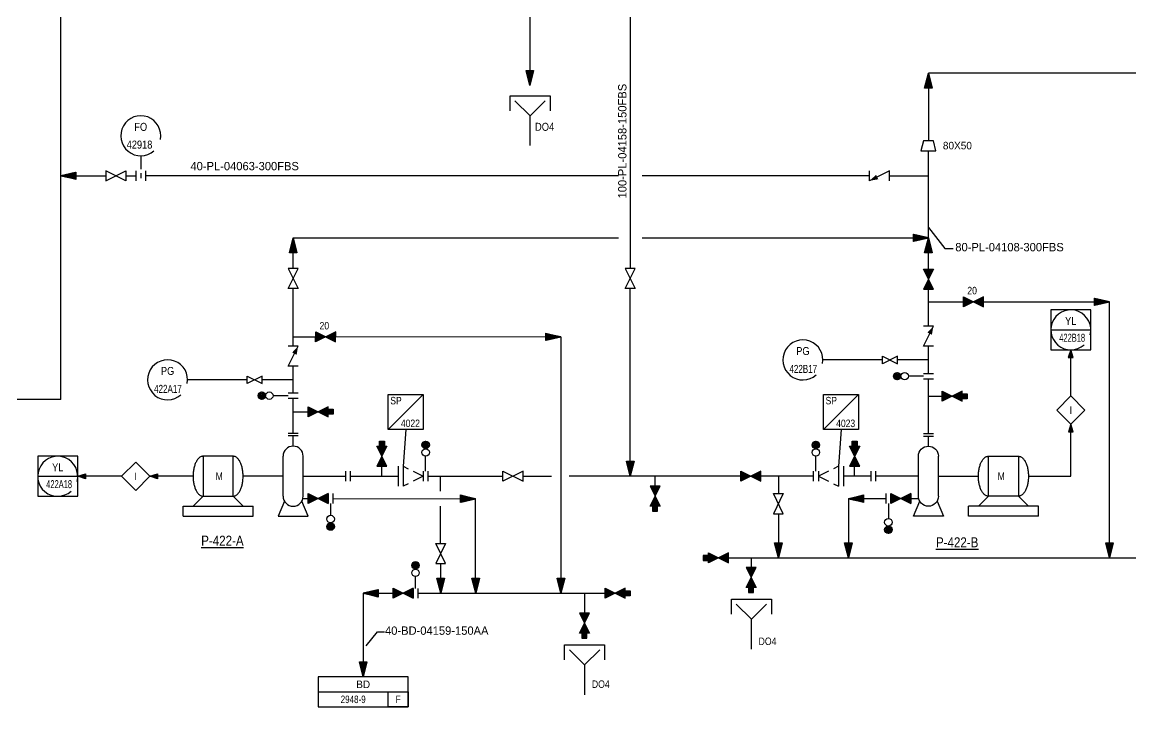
# Model space of a CAD drawing. Extents: x 31 to 826, y 98 to 532.
# Drawn here: x 300.1 to 632.6, y 98.5 to 303.8 of the extents above; entities that cross this region are included whole.
import ezdxf
from ezdxf.enums import TextEntityAlignment as Align

# ---------------------------------------------------------------- set-up
doc = ezdxf.new("R2010")
doc.units = 0
doc.header["$LTSCALE"] = 12
doc.header["$MEASUREMENT"] = 0
for name, color, linetype in [('ATEXT', 7, 'Continuous'), ('CODE', 1, 'Continuous'), ('ELECT1', 2, 'Continuous'), ('EQP', 3, 'Continuous'), ('FREE-TEXT', 1, 'Continuous'), ('GRA', 7, 'Continuous'), ('INS', 2, 'Continuous'), ('INSATT', 2, 'Continuous'), ('INSBUB', 2, 'Continuous'), ('INSTR', 2, 'Continuous'), ('LINENO', 2, 'Continuous'), ('MAJ', 4, 'Continuous'), ('MIN', 6, 'Continuous'), ('PIP', 1, 'Continuous'), ('TEMP', 3, 'Continuous'), ('TEXT', 7, 'Continuous')]:
    doc.layers.add(name, color=color, linetype=linetype)
doc.styles.add('AUDIT_D_030815140751-1', font='Dengl.ttf')
doc.styles.add('AUDIT_D_060301071700-1', font='Dengl.ttf', dxfattribs={"width": 0.75})
doc.styles.add('AUDIT_D_060309130809-72', font='Dengl.ttf')
doc.styles.add('FUNCT', font='Dengl.ttf', dxfattribs={"width": 0.85})
doc.styles.add('INS_TAG', font='Dengl.ttf')
doc.styles.add('LETTER', font='Dengl.ttf')
doc.styles.get("Standard").update_dxf_attribs({"font": 'Dengl.ttf'})
doc.styles.add('TXT', font='Dengl.ttf')
doc.styles.add('VAL_TAG', font='Dengl.ttf')
doc.linetypes.add('SOFTWARE', pattern='A,0.75,-0.053571,["O",Standard,S=0.1875,R=0,X=0,Y=-0.09375],-0.196429', length=1)
doc.dimstyles.new('JCO', dxfattribs={"dimtxt": 0.09375, "dimasz": 0.09375, "dimexe": 0.0625, "dimexo": 0.0625, "dimgap": 0.09375, "dimtad": 1, "dimtoh": 1, "dimdec": 4, "dimrnd": 0.0001, "dimzin": 3, "dimdsep": 46, "dimtxsty": 'Standard', "dimcen": -0.125, "dimdle": 0.0625, "dimclrd": 2, "dimclre": 2, "dimclrt": 4, "dimadec": 0, "dimazin": 0, "dimtfac": 1, "dimtdec": 4, "dimtix": 1, "dimtofl": 0, "dimtmove": 0, "dimatfit": 3, "dimfxl": 1, "dimtolj": 1, "dimtzin": 0, "dimarcsym": 0})

# ---------------------------------------------------------------- blocks, each defined once
blk = doc.blocks.new('D2')
at = {"color": 1, "linetype": 'Continuous'}
for p, q in [((-0.25, 0.063), (-0.25, 0.25)), ((-0.25, 0.25), (0.25, 0.25)), ((0.25, 0.25), (0.25, 0.063))]:
    blk.add_line(p, q, dxfattribs=at)
at = {"layer": 'PIP', "color": 1, "linetype": 'Continuous'}
blk.add_lwpolyline([(-0.188, 0.188), (-0.188, 0.188), (-0.188, 0.188), (0, 0), (0.188, 0.188)], dxfattribs=at)
at = {"layer": 'PIP', "color": 1, "linetype": 'Continuous', "const_width": 0.02}
blk.add_lwpolyline([(0, -0.375), (0, -0.375), (0, 0)], dxfattribs=at)
blk = doc.blocks.new('VALLGA')
for p, q in [((0.125, -0.062), (-0.125, 0.062)), ((-0.125, -0.062), (0.125, 0.062)), ((-0.125, 0.062), (-0.125, -0.062)), ((0.125, 0.062), (0.125, -0.062))]:
    blk.add_line(p, q)
at = {"layer": 'CODE', "style": 'VAL_TAG'}
blk.add_attdef('DISPLAY', text='', height=0.09, dxfattribs=at).set_placement((0, 0.09), align=Align.CENTER)
at = {"layer": 'CODE', "style": 'VAL_TAG', "flags": 1}
for tag, p in [('VALVE_SIZE', (0, -0.31)), ('VALVE_LINE', (0, -0.434)), ('VALVE_SPEC', (0, -0.559)), ('VALVE_FITT', (0, -0.684)), ('VALVE_DWG', (0, -0.809))]:
    blk.add_attdef(tag, text='', height=0.09, dxfattribs=at).set_placement(p, align=Align.CENTER)
at = {"layer": 'TEXT', "style": 'VAL_TAG'}
blk.add_attdef('VALVE_CODE', text='', height=0.09, dxfattribs=at).set_placement((0, -0.186), align=Align.CENTER)
blk = doc.blocks.new('A2')
at = {"layer": 'GRA', "color": 7, "linetype": 'Continuous'}
blk.add_lwpolyline([(0, 0), (-0.188, -0.047), (-0.188, 0.047), (0, 0), (-0.182, 0.04), (-0.182, -0.042), (0, 0), (-0.175, 0.034), (-0.175, -0.034), (0, 0), (-0.169, 0.028), (-0.169, -0.028), (0, 0), (-0.162, 0.022), (-0.162, -0.021), (0, 0), (-0.156, 0.016), (-0.156, -0.015), (0, 0), (-0.15, 0.011), (-0.15, -0.01), (0, 0), (-0.144, 0.006), (-0.144, -0.005), (0, 0), (-0.139, 0)], dxfattribs=at)
blk = doc.blocks.new('S7')
for points in [[(0, 0.0625), (0.03125, 0.046875)], [(0.0625, 0.03125), (0.125, 0), (0.0625, -0.03125)], [(0.03125, -0.046875), (0, -0.0625)]]:
    blk.add_lwpolyline(points)
blk = doc.blocks.new('VG1')
at = {"layer": 'PIP', "color": 1, "linetype": 'Continuous'}
blk.add_lwpolyline([(-0.125, -0.063), (-0.125, -0.063), (-0.125, 0.063), (0.125, -0.063), (0.125, 0.063), (-0.125, -0.063)], dxfattribs=at)
blk = doc.blocks.new('VC1')
at = {"layer": 'PIP'}
blk.add_lwpolyline([(-0.125, -0.062), (-0.125, 0.062), (0.125, -0.062), (0.125, 0.062)], dxfattribs=at)
blk.add_lwpolyline([(0.125, -0.062, 0, 0.0625, 0), (0.031, -0.016, 0.0625, 0.0625, 0)], format="xyseb", dxfattribs=at)
at = {"layer": 'ATEXT'}
for tag, p in [('NPS_MAIN', (-0.015, 0.162)), ('TAG', (-0.016, -0.216))]:
    blk.add_attdef(tag, text='', height=0.0938, dxfattribs=at).set_placement(p, align=Align.CENTER)
at = {"layer": 'ATEXT', "flags": 1}
for tag, p in [('SPEC', (-0.016, -0.34)), ('LINE_NO', (-0.016, -0.464)), ('LDESC', (-0.016, -0.588)), ('FURN_CODE', (-0.016, -0.712)), ('PARENT_HND', (-0.016, -0.836)), ('PARENT_ID', (-0.016, -0.96)), ('WEIGHT', (-0.016, -1.084)), ('PAINT_AREA', (-0.016, -1.208)), ('ITEM', (-0.016, -1.332)), ('GTYPE', (-0.016, -1.456)), ('STYPE', (-0.016, -1.58)), ('USER1', (0.004, -2.494)), ('USER2', (0.004, -2.618)), ('USER3', (0.004, -2.742)), ('USER4', (0.004, -2.866)), ('USER5', (0.004, -2.99)), ('USER6', (0.004, -3.114))]:
    blk.add_attdef(tag, text='', height=0.0938, dxfattribs=at).set_placement(p, align=Align.CENTER)
for tag, p in [('ENT_HND', (-0.32, -1.72)), ('MATL_ID', (-0.294, -1.876)), ('FIRE_PROOF', (-0.388, -2.033)), ('PO_NUM', (-0.24, -2.189)), ('FLOW_SHT', (-0.33, -2.345))]:
    blk.add_attdef(tag, p, '', height=0.0938, dxfattribs=at)
blk = doc.blocks.new('VN1')
at = {"layer": 'PIP', "color": 1, "linetype": 'Continuous'}
for points in [[(-0.125, -0.063), (-0.125, -0.063), (0.125, 0.063), (0.125, -0.063), (-0.125, 0.063), (-0.125, -0.063)], [(-0.116, -0.051), (-0.116, 0.053), (-0.106, 0.048), (-0.106, -0.047), (-0.098, -0.043), (-0.098, 0.043), (-0.089, 0.039), (-0.089, -0.039), (-0.081, -0.035), (-0.081, 0.035), (-0.072, 0.032), (-0.071, -0.032), (-0.064, -0.028), (-0.064, 0.028), (-0.056, 0.024), (-0.056, -0.023), (-0.048, -0.019), (-0.048, 0.02), (-0.04, 0.016), (-0.04, -0.016), (-0.033, -0.012), (-0.033, 0.012), (-0.024, 0.008), (-0.024, -0.008), (-0.018, -0.005), (-0.018, 0.006), (-0.012, 0.003), (-0.012, -0.002), (-0.006, 0)], [(0.116, -0.051), (0.116, 0.053), (0.106, 0.048), (0.106, -0.047), (0.098, -0.043), (0.098, 0.043), (0.089, 0.039), (0.089, -0.039), (0.081, -0.035), (0.081, 0.035), (0.072, 0.032), (0.071, -0.032), (0.064, -0.028), (0.064, 0.028), (0.056, 0.024), (0.056, -0.023), (0.048, -0.019), (0.048, 0.02), (0.04, 0.016), (0.04, -0.016), (0.033, -0.012), (0.033, 0.012), (0.024, 0.008), (0.024, -0.008), (0.018, -0.005), (0.018, 0.006), (0.012, 0.003), (0.012, -0.002), (0.006, 0)]]:
    blk.add_lwpolyline(points, dxfattribs=at)
blk = doc.blocks.new('VCH2')
at = {"layer": 'PIP'}
for p, q in [((0.093, 0.047), (-0.094, -0.048)), ((-0.094, -0.048), (-0.094, 0.046)), ((-0.094, 0.046), (0.093, -0.048)), ((0.093, -0.048), (0.093, 0.047))]:
    blk.add_line(p, q, dxfattribs=at)
at = {"layer": 'ATEXT'}
for tag, p in [('NPS_MAIN', (-0.015, 0.072)), ('TAG', (-0.016, -0.216))]:
    blk.add_attdef(tag, text='', height=0.0938, dxfattribs=at).set_placement(p, align=Align.CENTER)
at = {"layer": 'ATEXT', "flags": 1}
for tag, p in [('SPEC', (-0.016, -0.34)), ('LINE_NO', (-0.016, -0.464)), ('LDESC', (-0.016, -0.588)), ('FURN_CODE', (-0.016, -0.712)), ('PARENT_HND', (-0.016, -0.836)), ('PARENT_ID', (-0.016, -0.96)), ('WEIGHT', (-0.016, -1.084)), ('PAINT_AREA', (-0.016, -1.208)), ('ITEM', (-0.016, -1.332)), ('GTYPE', (-0.016, -1.456)), ('STYPE', (-0.016, -1.58)), ('USER1', (0.004, -2.494)), ('USER2', (0.004, -2.618)), ('USER3', (0.004, -2.742)), ('USER4', (0.004, -2.866)), ('USER5', (0.004, -2.99)), ('USER6', (0.004, -3.114))]:
    blk.add_attdef(tag, text='', height=0.0938, dxfattribs=at).set_placement(p, align=Align.CENTER)
for tag, p in [('ENT_HND', (-0.32, -1.72)), ('MATL_ID', (-0.294, -1.876)), ('FIRE_PROOF', (-0.388, -2.033)), ('PO_NUM', (-0.24, -2.189)), ('FLOW_SHT', (-0.33, -2.345))]:
    blk.add_attdef(tag, p, '', height=0.0938, dxfattribs=at)
blk = doc.blocks.new('fsm003')
at = {"layer": 'PIP'}
for p, q in [((0, 0.062), (0, -0.062)), ((0.062, -0.062), (0.062, 0.062))]:
    blk.add_line(p, q, dxfattribs=at)
at = {"layer": 'PIP', "const_width": 0.0469}
blk.add_lwpolyline([(0.008, 0.35, 1), (0.055, 0.35, 1)], format="xyb", close=True, dxfattribs=at)
at = {"layer": 'PIP'}
blk.add_lwpolyline([(0.031, 0.062), (0.031, 0.209)], dxfattribs=at)
for centre in [(0.031, 0.35), (0.031, 0.256)]:
    blk.add_circle(centre, 0.0469, dxfattribs=at)
blk = doc.blocks.new('PIP2')
at = {"layer": 'ATEXT', "color": 7, "linetype": 'Continuous'}
for p, q in [((-0.063, 0), (-0.063, 0)), ((0.063, 0), (0.063, 0))]:
    blk.add_line(p, q, dxfattribs=at)
at = {"layer": 'PIP', "color": 1, "linetype": 'Continuous'}
blk.add_lwpolyline([(0.063, -0.063), (0.063, -0.063), (-0.063, -0.094), (-0.063, 0.094), (0.063, 0.063), (0.063, -0.063)], dxfattribs=at)
blk = doc.blocks.new('plug')
for p, q in [((0, 0.03125), (0.0625, 0.03125)), ((0, -0.03125), (0, 0.03125)), ((0.0625, 0.03125), (0.0625, -0.03125)), ((0.0625, -0.03125), (0, -0.03125))]:
    blk.add_line(p, q)
at = {"const_width": 0.0625}
blk.add_lwpolyline([(0.03125, -0.03125), (0.03125, 0.03125)], dxfattribs=at)
blk = doc.blocks.new('INTERLOC')
blk.add_lwpolyline([(0.181, 0.005), (0.004, 0.182), (-0.172, 0.005), (0.005, -0.172)], close=True)
at = {"style": 'TXT'}
blk.add_text('I', height=0.0938, dxfattribs=at).set_placement((0.004, 0.005), align=Align.MIDDLE_CENTER)
blk = doc.blocks.new('VN1A')
at = {"layer": 'PIP', "color": 1, "linetype": 'Continuous'}
for points in [[(0.065, -0.124), (0.065, -0.124), (-0.06, 0.126), (0.065, 0.126), (-0.06, -0.124), (0.065, -0.124)], [(0.054, 0.117), (-0.051, 0.117), (-0.046, 0.107), (0.049, 0.107), (0.046, 0.099), (-0.041, 0.099), (-0.037, 0.089), (0.042, 0.089), (0.038, 0.081), (-0.033, 0.081), (-0.029, 0.072), (0.034, 0.072), (0.03, 0.064), (-0.025, 0.064), (-0.022, 0.056), (0.026, 0.056), (0.022, 0.049), (-0.018, 0.049), (-0.014, 0.041), (0.018, 0.041), (0.014, 0.034), (-0.01, 0.034), (-0.006, 0.025), (0.01, 0.025), (0.008, 0.019), (-0.003, 0.019), (0, 0.012), (0.005, 0.012), (0.002, 0.007)], [(0.054, -0.115), (-0.051, -0.115), (-0.046, -0.105), (0.049, -0.105), (0.046, -0.097), (-0.041, -0.097), (-0.037, -0.088), (0.042, -0.088), (0.038, -0.08), (-0.033, -0.08), (-0.029, -0.071), (0.034, -0.071), (0.03, -0.063), (-0.025, -0.063), (-0.022, -0.055), (0.026, -0.055), (0.022, -0.047), (-0.018, -0.047), (-0.014, -0.04), (0.018, -0.04), (0.014, -0.032), (-0.01, -0.032), (-0.006, -0.024), (0.01, -0.024), (0.008, -0.017), (-0.003, -0.017), (0, -0.011), (0.005, -0.011), (0.002, -0.005)]]:
    blk.add_lwpolyline(points, dxfattribs=at)
blk = doc.blocks.new('mis057')
blk.add_lwpolyline([(0, 0.188), (0, -0.188), (1.125, -0.188), (1.125, 0.188), (0, 0.188), (0, 0), (1.125, 0), (1.125, -0.188), (0.875, -0.188), (0.875, 0)])
at = {"style": 'LETTER'}
blk.add_attdef('1', (0.518, 0.046), '', height=0.0938, dxfattribs=at)
at = {"style": 'LETTER', "width": 0.8}
for tag, p in [('2', (0.031, -0.142)), ('3', (0.956, -0.143))]:
    blk.add_attdef(tag, p, '', height=0.0938, dxfattribs=at)
blk = doc.blocks.new('SPEC_ITEM2')
for p, q in [((-0.196, -0.198), (0.242, 0.239)), ((-0.196, -0.198), (-0.196, 0.239)), ((-0.196, 0.239), (0.242, 0.239)), ((0.242, 0.239), (0.242, -0.198)), ((0.242, -0.198), (-0.196, -0.198))]:
    blk.add_line(p, q)
at = {"style": 'FUNCT', "width": 0.85}
for tag, p in [('SP', (-0.098, 0.162)), ('NO', (0.012, -0.127))]:
    blk.add_attdef(tag, text='', height=0.0938, dxfattribs=at).set_placement(p, align=Align.MIDDLE)
blk = doc.blocks.new('AA3')
at = {"layer": 'GRA', "color": 7, "linetype": 'Continuous'}
blk.add_lwpolyline([(0, 0), (0.094, 0.031), (0.094, -0.031), (0, 0), (0.088, 0.02), (0.088, -0.02), (0, 0), (0.082, 0.012), (0.082, -0.012), (0, 0), (0.076, 0.006), (0.076, -0.006), (0, 0), (0.072, 0)], dxfattribs=at)
blk = doc.blocks.new('INS01B')
at = {"layer": 'INSBUB'}
blk.add_arc((0, 0), 0.25, 349.1931, 311.4096, dxfattribs=at)
at = {"layer": 'INSATT', "style": 'INS_TAG', "flags": 1}
blk.add_attdef('INS_HOST', text='', height=0.1, dxfattribs=at).set_placement((0, 0.269), align=Align.CENTER)
at = {"layer": 'INSATT', "style": 'INS_TAG', "width": 0.8649}
blk.add_attdef('INS_SERVICE', text='', height=0.1, dxfattribs=at).set_placement((0, 0.061), align=Align.CENTER)
blk.add_attdef('INS_NUM', (-0.168, -0.163), '', height=0.1, dxfattribs=at)
blk = doc.blocks.new('INS07_new')
blk.add_lwpolyline([(-0.25, 0.25), (-0.25, -0.25), (0.25, -0.25), (0.25, 0.25)], close=True)
blk.add_lwpolyline([(-0.25, 0), (0.25, 0)])
blk.add_arc((0, 0), 0.25, 345.0872, 311.8048)
at = {"style": 'INS_TAG', "flags": 1}
blk.add_attdef('INS_HOST', text='', height=0.1, dxfattribs=at).set_placement((0, 0.269), align=Align.CENTER)
at = {"style": 'INS_TAG', "width": 0.8649}
for tag, p in [('INS_SERVICE', (0, 0.061)), ('INS_NUM', (0, -0.162))]:
    blk.add_attdef(tag, text='', height=0.1, dxfattribs=at).set_placement(p, align=Align.CENTER)
blk = doc.blocks.new('HV1')
at = {"layer": 'EQP', "color": 3, "linetype": 'Continuous'}
blk.add_lwpolyline([(0, 0), (0.026, 0.001), (0.052, 0.003), (0.078, 0.006), (0.104, 0.011), (0.129, 0.017), (0.155, 0.024), (0.179, 0.033), (0.203, 0.043), (0.227, 0.054), (0.25, 0.067), (0.272, 0.081), (0.294, 0.095), (0.315, 0.111), (0.335, 0.128), (0.354, 0.146), (0.372, 0.165), (0.389, 0.185), (0.405, 0.206), (0.419, 0.228), (0.433, 0.25), (0.446, 0.273), (0.457, 0.297), (0.467, 0.321), (0.476, 0.345), (0.483, 0.371), (0.489, 0.396), (0.494, 0.422), (0.497, 0.448), (0.499, 0.474), (0.5, 0.5), (0.499, 0.526), (0.497, 0.552), (0.494, 0.578), (0.489, 0.604), (0.483, 0.629), (0.476, 0.655), (0.467, 0.679), (0.457, 0.703), (0.446, 0.727), (0.433, 0.75), (0.419, 0.772), (0.405, 0.794), (0.389, 0.815), (0.372, 0.835), (0.354, 0.854), (0.335, 0.872), (0.315, 0.889), (0.294, 0.905), (0.272, 0.919), (0.25, 0.933), (0.227, 0.946), (0.203, 0.957), (0.179, 0.967), (0.155, 0.976), (0.129, 0.983), (0.104, 0.989), (0.078, 0.994), (0.052, 0.997), (0.026, 0.999), (0, 1)], dxfattribs=at)

msp = doc.modelspace()

# ---------------------------------------------------------------- linework, layer by layer
at = {"layer": 'ELECT1', "linetype": 'SOFTWARE'}
for p, q in [((614.62, 191.68), (614.62, 205.52)), ((614.64, 167.62), (614.64, 183.19)), ((329.92, 167.61), (316.78, 167.61)), ((351.36, 167.62), (338.41, 167.62)), ((601.94, 167.62), (614.64, 167.62))]:
    msp.add_line(p, q, dxfattribs=at)
at = {"layer": 'EQP'}
for p, q in [((382.88, 180.46), (379.88, 180.46)), ((570.42, 180.39), (573.42, 180.39)), ((384.32, 160.93), (385.88, 160.93)), ((385.88, 162.43), (385.88, 159.43)), ((566.67, 162.43), (566.67, 159.43)), ((566.67, 160.93), (568.92, 160.93))]:
    msp.add_line(p, q, dxfattribs=at)
at = {"layer": 'EQP', "color": 3, "linetype": 'Continuous'}
for p, q in [((354.38, 173.62), (354.38, 161.62)), ((363.38, 173.62), (354.38, 173.62)), ((363.38, 161.62), (363.38, 173.62)), ((589.92, 161.62), (589.92, 173.62)), ((589.92, 173.62), (598.92, 173.62)), ((598.92, 173.62), (598.92, 161.62)), ((378.38, 167.62), (366.38, 167.62)), ((574.92, 167.62), (586.92, 167.62)), ((354.38, 161.62), (351.38, 158.62)), ((354.38, 161.62), (363.38, 161.62)), ((366.38, 158.62), (363.38, 161.62)), ((378.76, 160.15), (376.88, 155.62)), ((385.88, 155.62), (383.99, 160.15)), ((567.42, 155.62), (569.31, 160.15)), ((574.54, 160.15), (576.42, 155.62)), ((586.92, 158.62), (589.92, 161.62)), ((598.92, 161.62), (589.92, 161.62)), ((598.92, 161.62), (601.92, 158.62)), ((348.38, 158.62), (369.38, 158.62)), ((348.38, 155.62), (348.38, 158.62)), ((369.38, 155.62), (369.38, 158.62)), ((604.92, 158.62), (583.92, 158.62)), ((583.92, 155.62), (583.92, 158.62)), ((604.92, 155.62), (604.92, 158.62)), ((348.38, 155.62), (369.38, 155.62)), ((376.88, 155.62), (385.88, 155.62)), ((576.42, 155.62), (567.42, 155.62)), ((604.92, 155.62), (583.92, 155.62))]:
    msp.add_line(p, q, dxfattribs=at)
at = {"layer": 'EQP'}
for points in [[(382.88, 179.71), (379.88, 179.71)], [(570.42, 179.64), (573.42, 179.64)]]:
    msp.add_lwpolyline(points, dxfattribs=at)
at = {"layer": 'EQP', "color": 3, "linetype": 'Continuous'}
for points in [[(384.38, 173.62, 1), (378.38, 173.62, 1)], [(568.92, 173.62, -1), (574.92, 173.62, -1)], [(378.38, 161.62, 1), (384.38, 161.62, 1)], [(574.92, 161.62, -1), (568.92, 161.62, -1)]]:
    msp.add_lwpolyline(points, format="xyb", dxfattribs=at)
for points in [[(378.38, 161.62), (378.38, 173.62)], [(384.38, 161.61), (384.38, 173.62)], [(568.92, 161.61), (568.92, 173.62)], [(574.92, 161.62), (574.92, 173.62)]]:
    msp.add_lwpolyline(points, dxfattribs=at)
at = {"layer": 'INS', "color": 2, "linetype": 'Continuous'}
msp.add_line((335.68, 263.72), (335.68, 259.72), dxfattribs=at)
at = {"layer": 'INS'}
for p, q in [((334.18, 259.22), (334.18, 256.22)), ((335.68, 258.47), (335.68, 256.97)), ((337.18, 256.22), (337.18, 259.22)), ((558.18, 202.5), (540.28, 202.5)), ((367.63, 196.53), (349.73, 196.53))]:
    msp.add_line(p, q, dxfattribs=at)
at = {"layer": 'MAJ', "color": 6, "linetype": 'Continuous'}
msp.add_line((311.68, 190.59), (311.68, 387.46), dxfattribs=at)
at = {"layer": 'MIN', "color": 6, "linetype": 'Continuous'}
for p, q in [((482.5, 315.46), (482.5, 303.46)), ((787.12, 288.46), (571.92, 288.46)), ((571.92, 288.46), (571.92, 268.22)), ((311.68, 257.72), (325.18, 257.72)), ((331.18, 257.72), (334.18, 257.72)), ((408, 167.62), (408, 170.62)), ((549.8, 167.62), (549.8, 170.62)), ((489.94, 164.62), (489.94, 167.62))]:
    msp.add_line(p, q, dxfattribs=at)
at = {"layer": 'MIN'}
for p, q in [((452.37, 311.35), (452.37, 284.8)), ((482.5, 303.46), (482.5, 229.87)), ((571.92, 229.68), (571.92, 265.22)), ((479, 257.72), (337.18, 257.72)), ((554.3, 257.72), (486.06, 257.72)), ((560.3, 257.72), (571.92, 257.72)), ((381.38, 229.87), (381.38, 239.13)), ((381.38, 239.13), (479, 239.13)), ((486.06, 239.13), (571.92, 239.13)), ((381.38, 206.62), (381.38, 223.87)), ((482.5, 167.62), (482.5, 223.87)), ((571.92, 212.62), (571.92, 223.68)), ((571.92, 219.93), (582.42, 219.93)), ((588.42, 219.92), (626.25, 219.93)), ((626.25, 143.11), (626.25, 219.93)), ((394.14, 209.51), (461.69, 209.41)), ((381.38, 209.41), (388.14, 209.41)), ((461.69, 209.41), (461.69, 132.51)), ((571.92, 198.37), (571.92, 206.62)), ((381.38, 192.52), (381.38, 200.62)), ((571.92, 202.5), (562.69, 202.5)), ((381.38, 196.53), (372.15, 196.53)), ((571.92, 180.39), (571.92, 196.87)), ((311.68, 190.59), (216.8, 190.59)), ((381.38, 180.46), (381.38, 191.02)), ((571.92, 191.62), (576.04, 191.62)), ((381.38, 186.95), (385.88, 186.95)), ((381.38, 176.62), (381.38, 179.71)), ((571.92, 176.62), (571.92, 179.64)), ((384.38, 167.62), (397.13, 167.62)), ((398.63, 167.62), (412.88, 167.62)), ((421.88, 167.62), (444.33, 167.62)), ((425.63, 163.12), (425.63, 167.62)), ((432.38, 167.62), (444.33, 167.62)), ((450.33, 167.62), (458.9, 167.62)), ((515.67, 167.62), (464.2, 167.62)), ((537.42, 167.62), (521.67, 167.62)), ((526.92, 167.62), (526.92, 162.37)), ((554.67, 167.62), (546.42, 167.62)), ((568.92, 167.62), (556.17, 167.62)), ((393.38, 160.92), (436.13, 160.87)), ((436.13, 132.51), (436.13, 160.87)), ((547.92, 160.87), (547.92, 143.11)), ((559.17, 160.87), (547.92, 160.87)), ((425.63, 147.41), (425.63, 158.62)), ((526.92, 156.39), (526.92, 143.11)), ((511.91, 143.11), (649.46, 143.11)), ((518.75, 143.11), (518.75, 140.22)), ((425.64, 132.51), (425.64, 141.41)), ((402.39, 132.51), (411.35, 132.51)), ((402.39, 132.51), (402.39, 107.46)), ((418.85, 132.53), (475.15, 132.53)), ((468.75, 132.51), (468.75, 126.51))]:
    msp.add_line(p, q, dxfattribs=at)
at = {"layer": 'PIP'}
for p, q in [((561.42, 197.62), (562.55, 198.75)), ((562.55, 196.5), (561.42, 197.62)), ((561.8, 197.62), (562.55, 198.37)), ((562.55, 196.87), (561.8, 197.62)), ((562.17, 197.62), (562.55, 198)), ((562.55, 197.25), (562.17, 197.62)), ((562.55, 198.75), (563.67, 197.62)), ((562.55, 198.37), (563.3, 197.62)), ((562.55, 198), (562.92, 197.62)), ((563.67, 197.62), (562.55, 196.5)), ((563.3, 197.62), (562.55, 196.87)), ((562.92, 197.62), (562.55, 197.25)), ((562.55, 196.87), (562.55, 197.25)), ((562.55, 196.5), (562.55, 196.87)), ((370.87, 191.77), (372, 192.89)), ((372, 192.89), (373.12, 191.77)), ((372, 190.64), (370.87, 191.77)), ((371.25, 191.77), (372, 192.52)), ((372, 191.02), (371.25, 191.77)), ((371.62, 191.77), (372, 192.14)), ((372, 191.39), (371.62, 191.77)), ((372, 192.52), (372.75, 191.77)), ((372, 192.14), (372.37, 191.77)), ((373.12, 191.77), (372, 190.64)), ((372.75, 191.77), (372, 191.02)), ((372.37, 191.77), (372, 191.39)), ((372, 191.02), (372, 191.39)), ((372, 190.64), (372, 191.02)), ((420, 177), (421.13, 178.13)), ((421.13, 175.88), (420, 177)), ((420, 177), (420.38, 177)), ((420.38, 177), (421.13, 177.75)), ((421.13, 176.25), (420.38, 177)), ((420.38, 177), (420.75, 177)), ((420.75, 177), (421.13, 177.38)), ((421.13, 176.63), (420.75, 177)), ((421.13, 178.13), (422.25, 177)), ((421.13, 177.75), (421.88, 177)), ((421.13, 177.38), (421.5, 177)), ((422.25, 177), (421.13, 175.88)), ((421.88, 177), (421.13, 176.25)), ((421.5, 177), (421.13, 176.63)), ((538.17, 178.13), (537.05, 177)), ((537.05, 177), (538.17, 175.88)), ((538.17, 177.75), (537.42, 177)), ((537.42, 177), (538.17, 176.25)), ((538.17, 177.38), (537.8, 177)), ((537.8, 177), (538.17, 176.63)), ((539.3, 177), (538.17, 178.13)), ((538.92, 177), (538.17, 177.75)), ((538.55, 177), (538.17, 177.38)), ((538.17, 175.88), (539.3, 177)), ((538.17, 176.25), (538.92, 177)), ((538.17, 176.63), (538.55, 177)), ((538.92, 177), (538.55, 177)), ((539.3, 177), (538.92, 177)), ((412.88, 170.62), (412.88, 164.62)), ((546.42, 170.62), (546.42, 164.62)), ((397.13, 169.13), (397.13, 166.12)), ((398.63, 166.12), (398.63, 169.13)), ((554.67, 169.13), (554.67, 166.12)), ((556.17, 166.12), (556.17, 169.13)), ((558.8, 151.56), (559.92, 152.69)), ((559.92, 150.44), (558.8, 151.56)), ((559.17, 151.56), (559.92, 152.31)), ((559.92, 150.81), (559.17, 151.56)), ((559.55, 151.56), (559.92, 151.94)), ((559.92, 151.19), (559.55, 151.56)), ((559.92, 152.69), (561.05, 151.56)), ((559.92, 152.31), (560.67, 151.56)), ((559.92, 151.94), (560.3, 151.56)), ((561.05, 151.56), (559.92, 150.44)), ((560.67, 151.56), (559.92, 150.81)), ((560.3, 151.56), (559.92, 151.19)), ((560.67, 151.56), (560.3, 151.56)), ((561.05, 151.56), (560.67, 151.56))]:
    msp.add_line(p, q, dxfattribs=at)
for points in [[(563.67, 197.62), (561.42, 197.62)], [(570.42, 197.62), (565.92, 197.62)], [(573.43, 198.37), (570.42, 198.37)], [(570.42, 196.87), (573.43, 196.87)], [(373.12, 191.77), (370.87, 191.77)], [(379.87, 191.77), (375.37, 191.77)], [(382.88, 192.52), (379.87, 192.52)], [(379.87, 191.02), (382.88, 191.02)], [(421.13, 175.88), (421.13, 178.13)], [(538.17, 175.88), (538.17, 178.13)], [(421.13, 169.13), (421.13, 173.63)], [(538.17, 169.13), (538.17, 173.63)], [(420.38, 169.13), (420.38, 166.12)], [(421.88, 166.12), (421.88, 169.13)], [(537.42, 166.12), (537.42, 169.13)], [(538.92, 169.13), (538.92, 166.12)], [(559.17, 162.44), (559.17, 159.44)], [(560.67, 159.44), (560.67, 162.44)], [(559.92, 159.44), (559.92, 154.94)], [(559.92, 152.69), (559.92, 150.44)]]:
    msp.add_lwpolyline(points, dxfattribs=at)
for centre in [(562.55, 197.62), (564.8, 197.62), (372, 191.77), (374.25, 191.77), (421.13, 177), (538.17, 177), (421.13, 174.75), (538.17, 174.75), (559.92, 153.81), (559.92, 151.56)]:
    msp.add_circle(centre, 1.12, dxfattribs=at)
at = {"layer": 'TEMP'}
for p, q in [((414.38, 170.62), (414.38, 164.62)), ((544.92, 170.62), (544.92, 164.62))]:
    msp.add_line(p, q, dxfattribs=at)
at = {"layer": 'TEXT'}
for p, q in [((415.16, 181.64), (414.38, 170.62)), ((545.71, 181.64), (544.92, 170.62))]:
    msp.add_line(p, q, dxfattribs=at)

# ---------------------------------------------------------------- block references
at = {"color": 7, "linetype": 'Continuous', "zscale": 24}
for name, p, xscale, yscale, rotation in [('A2', (452.37, 284.8), -23.9998928832, -23.9998928832, 90), ('A2', (571.92, 288.46), 23.99989288320001, 23.99989288320001, 89.99999713521694), ('A2', (381.38, 239.13), 23.99989288320002, 23.99989288320002, 89.99999713521694), ('A2', (571.92, 239.13), 23.99989288320002, 23.99989288320002, 89.99999713521694), ('VN1A', (585.41, 219.87), -23.9998928832, 23.9998928832, 269.91540723391), ('VN1A', (391.12, 209.35), -23.9998928832, 23.9998928832, 269.91540723391), ('VN1A', (579.02, 191.56), -23.9998928832, 23.9998928832, 269.91540723391), ('VN1A', (388.86, 186.89), -23.9998928832, 23.9998928832, 269.91540723391), ('VN1', (408, 173.62), 23.9998928832, 23.9998928832, 89.99999713521694), ('VN1', (549.8, 173.62), 23.9998928832, 23.9998928832, 89.99999713521694), ('VN1A', (518.66, 167.56), -23.9998928832, 23.9998928832, 269.91540723391), ('VN1A', (388.86, 160.87), -23.9998928832, 23.9998928832, 269.91540723391), ('VN1A', (563.66, 160.88), -23.9998928832, 23.9998928832, 269.91540723391), ('VN1A', (508.9, 143.06), -23.9998928832, 23.9998928832, 269.91540723391), ('VN1A', (414.33, 132.47), -23.9998928832, 23.9998928832, 269.91540723391), ('VN1A', (477.95, 132.46), 23.9998928832, 23.9998928832, 90.08459276609003)]:
    msp.add_blockref(name, p, dxfattribs=dict(at, xscale=xscale, yscale=yscale, rotation=rotation))
for name, p, xscale, yscale in [('D2', (452.43, 275.71), 23.9998928832, 23.9998928832), ('A2', (311.68, 257.72), -23.9998928832, -23.9998928832), ('HV1', (354.38, 173.62), -5.999973220799999, -11.9999464416), ('HV1', (363.38, 161.62), 5.999973220799999, 11.9999464416), ('HV1', (589.92, 161.62), -5.999973220799999, 11.9999464416), ('HV1', (598.92, 173.62), 5.999973220799999, -11.9999464416), ('VN1A', (489.99, 161.6), -23.9998928832, 23.9998928832), ('VN1A', (518.81, 137.2), -23.9998928832, 23.9998928832), ('A2', (402.39, 132.51), -23.9998928832, -23.9998928832), ('D2', (518.82, 124.74), 23.9998928832, 23.9998928832), ('VN1A', (468.81, 123.49), -23.9998928832, 23.9998928832), ('D2', (468.82, 111.03), 23.9998928832, 23.9998928832)]:
    msp.add_blockref(name, p, dxfattribs=dict(at, xscale=xscale, yscale=yscale))
at = {"layer": 'FREE-TEXT', "color": 7, "linetype": 'Continuous'}
ref = msp.add_blockref('PIP2', (571.92, 266.72), dxfattribs=dict(at, xscale=-24, yscale=24, zscale=24, rotation=270))
ref.add_attrib('NPS_MAINXNPS_REDU', '80X50', dxfattribs={"layer": 'PIP', "height": 2.25, "style": 'AUDIT_D_060301071700-1'}).set_placement((580.62, 265.65), align=Align.CENTER)
at = {"layer": 'FREE-TEXT', "xscale": 24, "yscale": 24, "zscale": 24}
msp.add_blockref('VALLGA', (328.18, 257.72), dxfattribs=at)
at = {"layer": 'FREE-TEXT', "xscale": 24, "yscale": 24, "zscale": 24, "rotation": 90}
for p in [(526.92, 159.39), (425.63, 144.41)]:
    msp.add_blockref('VALLGA', p, dxfattribs=at)
at = {"layer": 'INS'}
ref = msp.add_blockref('INS01B', (335.68, 269.72), dxfattribs=dict(at, xscale=24, yscale=24, zscale=24))
ref.add_attrib('INS_SERVICE', 'FO', dxfattribs={"layer": 'INSATT', "height": 2.4, "style": 'INS_TAG', "width": 0.8649}).set_placement((335.68, 271.19), align=Align.CENTER)
ref.add_attrib('INS_NUM', '42918', (331.45, 265.87), dxfattribs={"layer": 'INSATT', "height": 2.4, "style": 'INS_TAG', "width": 0.8649})
ref = msp.add_blockref('INS07_new', (614.62, 211.52), dxfattribs=dict(at, xscale=24, yscale=24, zscale=24))
ref.add_attrib('INS_SERVICE', 'YL', dxfattribs={"layer": 'INSATT', "height": 2.4, "style": 'INS_TAG', "width": 0.8649}).set_placement((614.62, 212.99), align=Align.CENTER)
ref.add_attrib('INS_NUM', '422B18', dxfattribs={"layer": 'INSATT', "height": 2.4, "style": 'INS_TAG', "width": 0.7}).set_placement((615.04, 207.95), align=Align.CENTER)
ref = msp.add_blockref('INS01B', (534.28, 202.5), dxfattribs=dict(at, xscale=24, yscale=24, zscale=24))
ref.add_attrib('INS_SERVICE', 'PG', dxfattribs={"layer": 'INSATT', "height": 2.4, "style": 'INS_TAG', "width": 0.8649}).set_placement((534.28, 203.96), align=Align.CENTER)
ref.add_attrib('INS_NUM', '422B17', (530.24, 198.6), dxfattribs={"layer": 'INSATT', "height": 2.4, "width": 0.75})
ref = msp.add_blockref('INS01B', (343.73, 196.53), dxfattribs=dict(at, xscale=24, yscale=24, zscale=24))
ref.add_attrib('INS_SERVICE', 'PG', dxfattribs={"layer": 'INSATT', "height": 2.4, "style": 'INS_TAG', "width": 0.8649}).set_placement((343.73, 197.99), align=Align.CENTER)
ref.add_attrib('INS_NUM', '422A17', (339.69, 192.62), dxfattribs={"layer": 'INSATT', "height": 2.4, "width": 0.75})
ref = msp.add_blockref('INS07_new', (310.78, 167.61), dxfattribs=dict(at, xscale=24, yscale=24, zscale=24))
ref.add_attrib('INS_SERVICE', 'YL', dxfattribs={"layer": 'INSATT', "height": 2.4, "style": 'INS_TAG', "width": 0.8649}).set_placement((310.78, 169.07), align=Align.CENTER)
ref.add_attrib('INS_NUM', '422A18', dxfattribs={"layer": 'INSATT', "height": 2.4, "style": 'INS_TAG', "width": 0.7}).set_placement((311.2, 164.04), align=Align.CENTER)
at = {"layer": 'INSTR', "xscale": 24, "yscale": 24, "zscale": 24}
for p in [(614.53, 187.32), (334.06, 167.49)]:
    msp.add_blockref('INTERLOC', p, dxfattribs=at)
at = {"layer": 'MIN'}
for name, p, xscale, yscale, zscale, rotation in [('fsm003', (393.38, 160.92), 24, 24, 24, 180), ('A2', (547.92, 160.87), 24.00000000000001, 24.00000000000001, 24.00000000000001, 180.0000015296968), ('A2', (547.92, 143.11), 24, 24, 24, 270.0000022945454)]:
    msp.add_blockref(name, p, dxfattribs=dict(at, xscale=xscale, yscale=yscale, zscale=zscale, rotation=rotation))
at = {"layer": 'PIP', "yscale": 24, "zscale": 24}
for name, p, xscale in [('VC1', (557.3, 257.72), -24), ('A2', (571.92, 239.13), 24), ('A2', (626.25, 219.93), 24), ('A2', (461.69, 209.41), 24), ('VCH2', (560.43, 202.5), -24), ('VCH2', (369.88, 196.53), -24), ('VG1', (447.33, 167.62), 24), ('A2', (436.13, 160.87), 24)]:
    msp.add_blockref(name, p, dxfattribs=dict(at, xscale=xscale))
at = {"layer": 'PIP', "xscale": 24, "yscale": 24, "zscale": 24}
for name, p, rotation in [('VG1', (381.38, 226.87), 90), ('VG1', (482.5, 226.87), 90), ('VN1', (571.92, 226.68), 90), ('VC1', (571.92, 209.62), 90), ('VC1', (381.38, 203.62), 90), ('A2', (482.5, 167.62), 270.0000022945454), ('A2', (526.92, 143.11), 270.0000022945454), ('A2', (626.25, 143.11), 270.0000022945454), ('A2', (425.64, 132.51), 270.0000022945454), ('A2', (436.14, 132.51), 270.0000022945454), ('A2', (461.71, 132.51), 270.0000022945454), ('A2', (402.39, 107.46), 270.0000022945454)]:
    msp.add_blockref(name, p, dxfattribs=dict(at, rotation=rotation))
at = {"layer": 'TEMP', "yscale": 48, "zscale": 48}
for p, xscale in [((414.38, 167.62), 48), ((544.92, 167.62), -48)]:
    msp.add_blockref('S7', p, dxfattribs=dict(at, xscale=xscale))
at = {"layer": 'TEXT', "zscale": 24, "rotation": 90}
for name, p, xscale, yscale in [('AA3', (614.62, 205.52), -23.9998928832, 23.9998928832), ('AA3', (614.64, 183.19), -23.9998928832, 23.9998928832), ('plug', (489.94, 158.62), -24, 24), ('plug', (518.75, 134.22), -24, 24), ('plug', (468.75, 120.51), -24, 24)]:
    msp.add_blockref(name, p, dxfattribs=dict(at, xscale=xscale, yscale=yscale))
at = {"layer": 'TEXT', "zscale": 24}
for name, p, xscale, yscale in [('plug', (582.04, 191.62), 24, 24), ('plug', (391.88, 186.95), 24, 24), ('plug', (407.28, 177.34), 24, 24), ('plug', (549.08, 177.34), 24, 24), ('AA3', (316.83, 167.61), 23.9998928832, 23.9998928832), ('AA3', (338.41, 167.62), 23.9998928832, 23.9998928832), ('plug', (505.91, 143.11), -24, 24), ('fsm003', (417.35, 132.51), 24, 24), ('plug', (480.93, 132.51), 24, 24)]:
    msp.add_blockref(name, p, dxfattribs=dict(at, xscale=xscale, yscale=yscale))
at = {"layer": 'TEXT'}
ref = msp.add_blockref('SPEC_ITEM2', (414.6, 186.4), dxfattribs=dict(at, xscale=24, yscale=24, zscale=24))
ref.add_attrib('SP', 'SP', dxfattribs={"layer": '0', "height": 2.25, "style": 'FUNCT', "width": 0.85}).set_placement((412.24, 190.29), align=Align.MIDDLE)
ref.add_attrib('NO', '4022', dxfattribs={"layer": '0', "height": 2.25, "style": 'FUNCT', "width": 0.85}).set_placement((416.56, 183.48), align=Align.MIDDLE)
ref = msp.add_blockref('SPEC_ITEM2', (545.15, 186.4), dxfattribs=dict(at, xscale=24, yscale=24, zscale=24))
ref.add_attrib('SP', 'SP', dxfattribs={"layer": '0', "height": 2.25, "style": 'FUNCT', "width": 0.85}).set_placement((542.79, 190.29), align=Align.MIDDLE)
ref.add_attrib('NO', '4023', dxfattribs={"layer": '0', "height": 2.25, "style": 'FUNCT', "width": 0.85}).set_placement((547.11, 183.48), align=Align.MIDDLE)
ref = msp.add_blockref('mis057', (388.89, 102.96), dxfattribs=dict(at, xscale=24, yscale=24, zscale=24))
ref.add_attrib('1', 'BD', dxfattribs={"layer": '0', "height": 2.25, "style": 'LETTER'}).set_placement((402.39, 105.21), align=Align.MIDDLE_CENTER)
ref.add_attrib('2', '2948-9', dxfattribs={"layer": '0', "height": 2.25, "style": 'LETTER', "width": 0.8}).set_placement((399.39, 100.71), align=Align.MIDDLE_CENTER)
ref.add_attrib('3', 'F', dxfattribs={"layer": '0', "height": 2.25, "style": 'LETTER', "width": 0.8}).set_placement((412.89, 100.71), align=Align.MIDDLE_CENTER)

# ---------------------------------------------------------------- texts
at = {"style": 'LETTER'}
msp.add_text('100-PL-04158-150FBS', height=2.5, rotation=90, dxfattribs=at).set_placement((481.36, 250.92))
for s, p in [('40-PL-04063-300FBS', (350.59, 259.37)), ('80-PL-04108-300FBS', (579.99, 235.07)), ('40-BD-04159-150AA', (408.94, 120.07))]:
    msp.add_text(s, height=2.5, dxfattribs=at).set_placement(p)
at = {"layer": 'EQP', "style": 'AUDIT_D_060309130809-72', "width": 0.8649}
for p in [(358.13, 166.5), (592.68, 166.5)]:
    msp.add_text('M', height=2.25, dxfattribs=at).set_placement(p)
at = {"layer": 'EQP', "linetype": 'Continuous', "width": 0.8649}
for s, p in [('%%UP-422-A', (353.81, 145.9)), ('%%UP-422-B', (574.18, 145.4))]:
    msp.add_text(s, height=3, dxfattribs=at).set_placement(p, align=Align.BOTTOM_LEFT)
at = {"layer": 'TEXT', "linetype": 'Continuous', "width": 0.871875}
msp.add_text('DO4', height=2.4, dxfattribs=at).set_placement((453.93, 271.21))
at = {"layer": 'TEXT', "linetype": 'Continuous', "style": 'AUDIT_D_030815140751-1', "width": 0.8649}
for p in [(583.59, 221.49), (389.3, 210.96)]:
    msp.add_text('20', height=2.25, dxfattribs=at).set_placement(p, align=Align.BOTTOM_LEFT)
for p in [(520.99, 116.99), (470.99, 104.14)]:
    msp.add_text('DO4', height=2.25, dxfattribs=at).set_placement(p)

# ---------------------------------------------------------------- leaders
at = {"layer": 'LINENO'}
for points in [[(571.92, 242.21), (576.81, 235.93), (579.34, 235.93)], [(403.25, 116.71), (406.68, 120.94), (408.74, 120.94)]]:
    msp.add_leader(points, dimstyle='JCO', dxfattribs=at)

doc.saveas('drawing.dxf')
